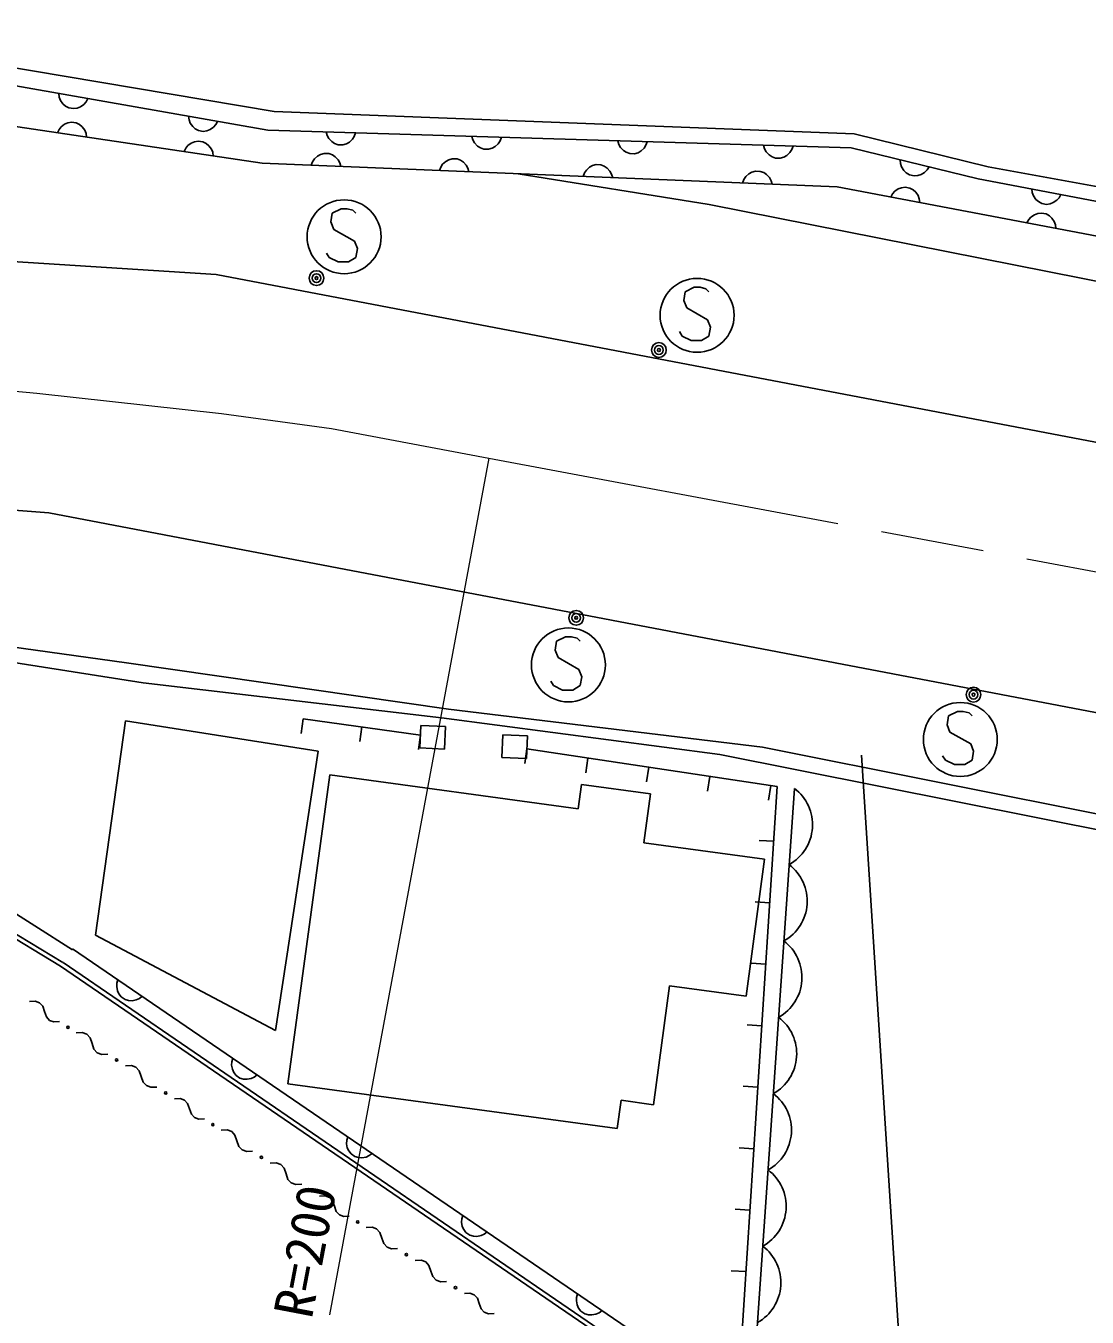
# Model space of a CAD drawing. Units: millimetres, scale not verified. Extents: x 40000 to 680000, y 20000 to 380000.
# Drawn here: x 406772 to 442648, y 272293 to 315957 of the extents above; entities that cross this region are included whole.
import ezdxf
from ezdxf.enums import TextEntityAlignment as Align

# ---------------------------------------------------------------- set-up
doc = ezdxf.new("R2010")
doc.units = ezdxf.units.MM
doc.header["$LTSCALE"] = 1000
doc.linetypes.add('CHAIN', pattern=[18.5, 12, -1.5, 3.5, -1.5])
for name, color, linetype, lineweight in [('M-BGD', 7, 'Continuous', 25), ('M-BGD-EXST', 7, 'Continuous', 25), ('M-BMK', 2, 'CHAIN', 13), ('M-STR-HTXT', 7, 'Continuous', 13), ('M-STR-STRC', 7, 'Continuous', 25)]:
    doc.layers.add(name, color=color, linetype=linetype, lineweight=lineweight)
doc.styles.add('ＭＳ ゴシック', font='')
doc.styles.get('ＭＳ ゴシック').set_extended_font_data('MS Gothic')

msp = doc.modelspace()

# ---------------------------------------------------------------- linework, layer by layer
at = {"layer": 'M-BGD'}
for p, q in [((397937, 315957), (415166, 313065)), ((397415, 315507), (414956, 312429)), ((407885, 313669), (407904, 313544)), ((407904, 313544), (407946, 313435)), ((407946, 313435), (408027, 313320)), ((408027, 313320), (408115, 313243)), ((408115, 313243), (408227, 313183)), ((408227, 313183), (408384, 313156)), ((408384, 313156), (408509, 313174)), ((408509, 313174), (408618, 313216)), ((408618, 313216), (408734, 313297)), ((408734, 313297), (408810, 313385)), ((408810, 313385), (408870, 313497)), ((408192, 312674), (408084, 312629)), ((408317, 312696), (408192, 312674)), ((408475, 312672), (408317, 312696)), ((408588, 312615), (408475, 312672)), ((412271, 312900), (412289, 312775)), ((412289, 312775), (412331, 312666)), ((412331, 312666), (412412, 312550)), ((413195, 312616), (413255, 312727)), ((415166, 313065), (434768, 312300)), ((406193, 312588), (414757, 311309)), ((407897, 312455), (407839, 312342)), ((407971, 312545), (407897, 312455)), ((408084, 312629), (407971, 312545)), ((408678, 312541), (408588, 312615)), ((408762, 312427), (408678, 312541)), ((408807, 312319), (408762, 312427)), ((408828, 312195), (408807, 312319)), ((412412, 312550), (412500, 312474)), ((412500, 312474), (412612, 312414)), ((412612, 312414), (412769, 312386)), ((412769, 312386), (412894, 312405)), ((412894, 312405), (413003, 312446)), ((413003, 312446), (413119, 312528)), ((413119, 312528), (413195, 312616)), ((414956, 312429), (434673, 311829)), ((416921, 312369), (416957, 312248)), ((416957, 312248), (417014, 312146)), ((417813, 312122), (417876, 312220)), ((417876, 312220), (417920, 312338)), ((421850, 312219), (421886, 312098)), ((434768, 312300), (439301, 311187)), ((412179, 311816), (412121, 311703)), ((412253, 311906), (412179, 311816)), ((412366, 311990), (412253, 311906)), ((412474, 312034), (412366, 311990)), ((412599, 312056), (412474, 312034)), ((412757, 312032), (412599, 312056)), ((412870, 311975), (412757, 312032)), ((412960, 311901), (412870, 311975)), ((413044, 311787), (412960, 311901)), ((413089, 311680), (413044, 311787)), ((417014, 312146), (417111, 312043)), ((417111, 312043), (417209, 311980)), ((417209, 311980), (417328, 311936)), ((417328, 311936), (417487, 311931)), ((417487, 311931), (417609, 311968)), ((417609, 311968), (417710, 312025)), ((417710, 312025), (417813, 312122)), ((421886, 312098), (421943, 311996)), ((421943, 311996), (422040, 311893)), ((422040, 311893), (422138, 311830)), ((422138, 311830), (422257, 311786)), ((422257, 311786), (422417, 311781)), ((422417, 311781), (422538, 311818)), ((422538, 311818), (422640, 311875)), ((422640, 311875), (422743, 311972)), ((422743, 311972), (422806, 312070)), ((422806, 312070), (422850, 312188)), ((426779, 312069), (426816, 311948)), ((426816, 311948), (426873, 311846)), ((426873, 311846), (426970, 311743)), ((427569, 311725), (427672, 311822)), ((427672, 311822), (427735, 311920)), ((427735, 311920), (427779, 312039)), ((431709, 311919), (431745, 311798)), ((431745, 311798), (431802, 311696)), ((432602, 311672), (432665, 311770)), ((432665, 311770), (432708, 311889)), ((434673, 311829), (438959, 310789)), ((413110, 311555), (413089, 311680)), ((416467, 311359), (416422, 311241)), ((416531, 311456), (416467, 311359)), ((416635, 311552), (416531, 311456)), ((416737, 311608), (416635, 311552)), ((416859, 311643), (416737, 311608)), ((417019, 311636), (416859, 311643)), ((417137, 311591), (417019, 311636)), ((417234, 311527), (417137, 311591)), ((417330, 311423), (417234, 311527)), ((417386, 311321), (417330, 311423)), ((420964, 311374), (420860, 311278)), ((421066, 311430), (420964, 311374)), ((421187, 311465), (421066, 311430)), ((421347, 311458), (421187, 311465)), ((421466, 311413), (421347, 311458)), ((421563, 311349), (421466, 311413)), ((421659, 311245), (421563, 311349)), ((426970, 311743), (427068, 311680)), ((427068, 311680), (427187, 311636)), ((427187, 311636), (427346, 311631)), ((427346, 311631), (427468, 311668)), ((427468, 311668), (427569, 311725)), ((431802, 311696), (431899, 311593)), ((431899, 311593), (431997, 311530)), ((431997, 311530), (432116, 311486)), ((432116, 311486), (432276, 311482)), ((432276, 311482), (432397, 311518)), ((432397, 311518), (432499, 311575)), ((432499, 311575), (432602, 311672)), ((436331, 311427), (436341, 311301)), ((414757, 311309), (434195, 310509)), ((417421, 311199), (417386, 311321)), ((420795, 311181), (420751, 311062)), ((420860, 311278), (420795, 311181)), ((421715, 311143), (421659, 311245)), ((421750, 311021), (421715, 311143)), ((423415, 310953), (429876, 309910)), ((425655, 310981), (425610, 310863)), ((425719, 311078), (425655, 310981)), ((425823, 311174), (425719, 311078)), ((425925, 311230), (425823, 311174)), ((426047, 311265), (425925, 311230)), ((426207, 311258), (426047, 311265)), ((426325, 311213), (426207, 311258)), ((426423, 311149), (426325, 311213)), ((426518, 311045), (426423, 311149)), ((426574, 310943), (426518, 311045)), ((426609, 310821), (426574, 310943)), ((431213, 310952), (431109, 310857)), ((431316, 311008), (431213, 310952)), ((431437, 311043), (431316, 311008)), ((431597, 311037), (431437, 311043)), ((431715, 310992), (431597, 311037)), ((431813, 310928), (431715, 310992)), ((431909, 310824), (431813, 310928)), ((436341, 311301), (436376, 311190)), ((436376, 311190), (436450, 311069)), ((436450, 311069), (436533, 310987)), ((436533, 310987), (436640, 310920)), ((436640, 310920), (436795, 310882)), ((436795, 310882), (436921, 310893)), ((436921, 310893), (437033, 310927)), ((437033, 310927), (437153, 311001)), ((437153, 311001), (437235, 311084)), ((437235, 311084), (437302, 311191)), ((439301, 311187), (457548, 307863)), ((431045, 310759), (431000, 310641)), ((431109, 310857), (431045, 310759)), ((431964, 310721), (431909, 310824)), ((431999, 310600), (431964, 310721)), ((434195, 310509), (457216, 306147)), ((436371, 310484), (436262, 310443)), ((436497, 310501), (436371, 310484)), ((436654, 310471), (436497, 310501)), ((436764, 310409), (436654, 310471)), ((438959, 310789), (457432, 307263)), ((436067, 310277), (436006, 310166)), ((436145, 310364), (436067, 310277)), ((436262, 310443), (436145, 310364)), ((436851, 310332), (436764, 310409)), ((436931, 310215), (436851, 310332)), ((436971, 310105), (436931, 310215)), ((436988, 309980), (436971, 310105)), ((440777, 310442), (440794, 310317)), ((440794, 310317), (440834, 310207)), ((440834, 310207), (440914, 310090)), ((440914, 310090), (441001, 310013)), ((441503, 309978), (441620, 310057)), ((441620, 310057), (441698, 310144)), ((441698, 310144), (441760, 310255)), ((429876, 309910), (456911, 304568)), ((440976, 309611), (440866, 309571)), ((441101, 309628), (440976, 309611)), ((441001, 310013), (441111, 309951)), ((441258, 309598), (441101, 309628)), ((441111, 309951), (441268, 309921)), ((441369, 309537), (441258, 309598)), ((441268, 309921), (441394, 309938)), ((441394, 309938), (441503, 309978)), ((440672, 309404), (440610, 309294)), ((440749, 309491), (440672, 309404)), ((440866, 309571), (440749, 309491)), ((441456, 309459), (441369, 309537)), ((441535, 309342), (441456, 309459)), ((441576, 309233), (441535, 309342)), ((441593, 309108), (441576, 309233)), ((401129, 295667), (410172, 294422)), ((400462, 295361), (410737, 293742)), ((410172, 294422), (421062, 292849)), ((410737, 293742), (420826, 292559)), ((420826, 292559), (430231, 291313)), ((421062, 292849), (431677, 291572)), ((409129, 285204), (410144, 292454)), ((410144, 292454), (416650, 291436)), ((416142, 292523), (416074, 292028)), ((420108, 291977), (416142, 292523)), ((418125, 292250), (418057, 291755)), ((420121, 292303), (420089, 291539)), ((420953, 292269), (420121, 292303)), ((420921, 291504), (420953, 292269)), ((420108, 291977), (420040, 291482)), ((422897, 291981), (422865, 291217)), ((423729, 291946), (422897, 291981)), ((423697, 291182), (423729, 291946)), ((416650, 291436), (415217, 281981)), ((420089, 291539), (420921, 291504)), ((423711, 291508), (423636, 291014)), ((432174, 290235), (423711, 291508)), ((430231, 291313), (464661, 284463)), ((431677, 291572), (452772, 287345)), ((422865, 291217), (423697, 291182)), ((425771, 291198), (425696, 290704)), ((427830, 290888), (427756, 290394)), ((415627, 280188), (417048, 290626)), ((417048, 290626), (425441, 289484)), ((429890, 290579), (429816, 290084)), ((425441, 289484), (425553, 290306)), ((425553, 290306), (427882, 289989)), ((427882, 289989), (427657, 288336)), ((430848, 269675), (432174, 290235)), ((432751, 290173), (431328, 269533)), ((431950, 290269), (431875, 289774)), ((400453, 288689), (407947, 284162)), ((400525, 288821), (408024, 284290)), ((427657, 288336), (431746, 287779)), ((432055, 288383), (431556, 288415)), ((403204, 287968), (408355, 284719)), ((431746, 287779), (431116, 283149)), ((431921, 286304), (431422, 286336)), ((415217, 281981), (409129, 285204)), ((408355, 284753), (427780, 271475)), ((408031, 284286), (427582, 270910)), ((431787, 284226), (431288, 284258)), ((407947, 284162), (427498, 270787)), ((409850, 283586), (409843, 283469)), ((409843, 283469), (409869, 283330)), ((409884, 283707), (409850, 283586)), ((428535, 283500), (427987, 279478)), ((431116, 283149), (428535, 283500)), ((406902, 282964), (407092, 282973)), ((407092, 282973), (407239, 282920)), ((409869, 283330), (409918, 283224)), ((409918, 283224), (409994, 283124)), ((409994, 283124), (410126, 283033)), ((410126, 283033), (410248, 282999)), ((410248, 282999), (410364, 282992)), ((410364, 282992), (410503, 283018)), ((410503, 283018), (410609, 283067)), ((410609, 283067), (410710, 283143)), ((407239, 282920), (407344, 282804)), ((407344, 282804), (407407, 282625)), ((407407, 282625), (407469, 282445)), ((407469, 282445), (407574, 282329)), ((407574, 282329), (407722, 282276)), ((407722, 282276), (407911, 282286)), ((431653, 282147), (431154, 282179)), ((408479, 281904), (408679, 281915)), ((408679, 281915), (408834, 281859)), ((408834, 281859), (408945, 281736)), ((408945, 281736), (409010, 281547)), ((409010, 281547), (409076, 281358)), ((409076, 281358), (409187, 281236)), ((409187, 281236), (409342, 281180)), ((409342, 281180), (409542, 281190)), ((410139, 280789), (410339, 280799)), ((410339, 280799), (410494, 280743)), ((413735, 280930), (413728, 280814)), ((413728, 280814), (413754, 280675)), ((413769, 281052), (413735, 280930)), ((410494, 280743), (410605, 280621)), ((410605, 280621), (410671, 280432)), ((410671, 280432), (410737, 280243)), ((413754, 280675), (413803, 280569)), ((413803, 280569), (413879, 280468)), ((413879, 280468), (414011, 280378)), ((414011, 280378), (414133, 280343)), ((414133, 280343), (414249, 280336)), ((414249, 280336), (414388, 280362)), ((414388, 280362), (414494, 280411)), ((414494, 280411), (414595, 280487)), ((410737, 280243), (410847, 280121)), ((410847, 280121), (411002, 280065)), ((411002, 280065), (411202, 280075)), ((426765, 278671), (415627, 280188)), ((431518, 280068), (431019, 280101)), ((411800, 279674), (411989, 279684)), ((411989, 279684), (412137, 279630)), ((412137, 279630), (412242, 279514)), ((412242, 279514), (412304, 279335)), ((426895, 279626), (426765, 278671)), ((427987, 279478), (426895, 279626)), ((412304, 279335), (412367, 279155)), ((412367, 279155), (412472, 279039)), ((412472, 279039), (412619, 278986)), ((412619, 278986), (412809, 278996)), ((413377, 278614), (413577, 278625)), ((413577, 278625), (413732, 278569)), ((413732, 278569), (413842, 278446)), ((413842, 278446), (413908, 278257)), ((413908, 278257), (413974, 278069)), ((417620, 278275), (417613, 278158)), ((417613, 278158), (417639, 278019)), ((417654, 278396), (417620, 278275)), ((413974, 278069), (414084, 277946)), ((414084, 277946), (414240, 277890)), ((414240, 277890), (414439, 277901)), ((417639, 278019), (417688, 277913)), ((417688, 277913), (417764, 277812)), ((417764, 277812), (417896, 277722)), ((417896, 277722), (418018, 277687)), ((418134, 277681), (418273, 277707)), ((418273, 277707), (418379, 277755)), ((418379, 277755), (418480, 277832)), ((431384, 277990), (430885, 278022)), ((415037, 277499), (415237, 277510)), ((415237, 277510), (415392, 277453)), ((415392, 277453), (415502, 277331)), ((415502, 277331), (415568, 277142)), ((418018, 277687), (418134, 277681)), ((415568, 277142), (415634, 276953)), ((415634, 276953), (415745, 276831)), ((415745, 276831), (415900, 276775)), ((415900, 276775), (416100, 276785)), ((416697, 276384), (416887, 276394)), ((416887, 276394), (417034, 276341)), ((417034, 276341), (417139, 276224)), ((417139, 276224), (417202, 276045)), ((417202, 276045), (417265, 275866)), ((417265, 275866), (417370, 275749)), ((417370, 275749), (417517, 275696)), ((417517, 275696), (417707, 275706)), ((421505, 275619), (421498, 275503)), ((421539, 275741), (421505, 275619)), ((431250, 275911), (430751, 275943)), ((418274, 275324), (418474, 275335)), ((418474, 275335), (418629, 275279)), ((418629, 275279), (418740, 275156)), ((418740, 275156), (418806, 274968)), ((421498, 275503), (421524, 275364)), ((421524, 275364), (421573, 275258)), ((421573, 275258), (421649, 275157)), ((421649, 275157), (421781, 275067)), ((422158, 275051), (422264, 275100)), ((422264, 275100), (422365, 275176)), ((418806, 274968), (418872, 274779)), ((418872, 274779), (418982, 274656)), ((418982, 274656), (419137, 274600)), ((421781, 275067), (421903, 275032)), ((421903, 275032), (422019, 275025)), ((422019, 275025), (422158, 275051)), ((419137, 274600), (419337, 274611)), ((419935, 274209), (420134, 274220)), ((420134, 274220), (420290, 274164)), ((420290, 274164), (420400, 274041)), ((420400, 274041), (420466, 273852)), ((420466, 273852), (420532, 273664)), ((431116, 273833), (430617, 273865)), ((420532, 273664), (420642, 273541)), ((420642, 273541), (420797, 273485)), ((420797, 273485), (420997, 273496)), ((421595, 273094), (421785, 273104)), ((421785, 273104), (421932, 273051)), ((421932, 273051), (422037, 272934)), ((422037, 272934), (422100, 272755)), ((425390, 272963), (425383, 272847)), ((425424, 273085), (425390, 272963)), ((422100, 272755), (422162, 272576)), ((422162, 272576), (422267, 272459)), ((425383, 272847), (425409, 272708)), ((425409, 272708), (425458, 272602)), ((425458, 272602), (425534, 272501)), ((425534, 272501), (425666, 272411)), ((426149, 272444), (426250, 272521)), ((422267, 272459), (422415, 272406)), ((422415, 272406), (422604, 272416)), ((425666, 272411), (425788, 272376)), ((425788, 272376), (425904, 272369)), ((425904, 272369), (426043, 272395)), ((426043, 272395), (426149, 272444))]:
    msp.add_line(p, q, dxfattribs=at)
for centre, radius in [((408195, 282095), 38), ((409841, 280990), 40), ((411501, 279874), 40), ((413093, 278805), 38), ((414738, 277700), 40), ((416398, 276585), 40), ((417991, 275515), 38), ((419636, 274410), 40), ((421296, 273295), 40)]:
    msp.add_circle(centre, radius, dxfattribs=at)
for centre in [(431820, 288941), (431642, 286361), (431464, 283781), (431286, 281201), (431108, 278621), (430930, 276041), (430752, 273461)]:
    msp.add_arc(centre, 1544, 299.1955, 52.9141, dxfattribs=at)
at = {"layer": 'M-BGD-EXST'}
for p, q in [((417131, 309624), (417081, 309324)), ((417431, 309774), (417131, 309624)), ((417631, 309774), (417431, 309774)), ((417831, 309724), (417631, 309774)), ((417931, 309624), (417831, 309724)), ((417081, 309324), (417181, 309074)), ((417181, 309074), (417881, 308674)), ((417031, 308124), (416931, 308274)), ((417881, 308674), (417981, 308424)), ((417981, 308424), (417931, 308124)), ((417331, 307974), (417031, 308124)), ((417681, 307974), (417331, 307974)), ((417931, 308124), (417681, 307974)), ((429063, 306968), (429013, 306668)), ((429363, 307118), (429063, 306968)), ((429563, 307118), (429363, 307118)), ((429763, 307068), (429563, 307118)), ((429863, 306968), (429763, 307068)), ((429013, 306668), (429113, 306418)), ((429113, 306418), (429813, 306018)), ((429813, 306018), (429913, 305768)), ((429913, 305768), (429863, 305468)), ((428963, 305468), (428863, 305618)), ((429263, 305318), (428963, 305468)), ((429613, 305318), (429263, 305318)), ((429863, 305468), (429613, 305318)), ((425013, 295297), (424713, 295147)), ((425213, 295297), (425013, 295297)), ((425413, 295247), (425213, 295297)), ((425513, 295147), (425413, 295247)), ((424713, 295147), (424663, 294847)), ((424663, 294847), (424763, 294597)), ((424763, 294597), (425463, 294197)), ((425463, 294197), (425563, 293947)), ((425563, 293947), (425513, 293647)), ((424613, 293647), (424513, 293797)), ((424913, 293497), (424613, 293647)), ((425263, 293497), (424913, 293497)), ((425513, 293647), (425263, 293497)), ((437960, 292626), (437910, 292326)), ((438260, 292776), (437960, 292626)), ((438460, 292776), (438260, 292776)), ((438660, 292726), (438460, 292776)), ((438760, 292626), (438660, 292726)), ((437910, 292326), (438010, 292076)), ((438010, 292076), (438710, 291676)), ((437860, 291126), (437760, 291276)), ((438710, 291676), (438810, 291426)), ((438810, 291426), (438760, 291126)), ((438160, 290976), (437860, 291126)), ((438510, 290976), (438160, 290976)), ((438760, 291126), (438510, 290976))]:
    msp.add_line(p, q, dxfattribs=at)
for centre, radius in [((417531, 308824), 1250), ((416598, 307426), 250), ((416598, 307426), 150), ((416598, 307426), 50), ((429463, 306168), 1250), ((428171, 304995), 250), ((428171, 304995), 150), ((428171, 304995), 50), ((425375, 295939), 250), ((425375, 295939), 150), ((425375, 295939), 50), ((425113, 294347), 1250), ((438805, 293342), 250), ((438805, 293342), 150), ((438360, 291826), 1250), ((438805, 293342), 50)]:
    msp.add_circle(centre, radius, dxfattribs=at)
at = {"layer": 'M-BMK'}
for p, q in [((401063, 304112), (407146, 303538)), ((407146, 303538), (413384, 302851)), ((413384, 302851), (417102, 302346)), ((417102, 302346), (422427, 301336)), ((422427, 301336), (465829, 293222))]:
    msp.add_line(p, q, dxfattribs=at)
at = {"layer": 'M-STR-HTXT'}
msp.add_line((422427, 301336), (417035, 272367), dxfattribs=at)
at = {"layer": 'M-STR-STRC'}
for p, q in [((386436, 309255), (413207, 307547)), ((413207, 307547), (564042, 278795)), ((398971, 300176), (407551, 299488)), ((407551, 299488), (562312, 269970)), ((435024, 291295), (436740, 264448))]:
    msp.add_line(p, q, dxfattribs=at)

# ---------------------------------------------------------------- texts
at = {"layer": 'M-STR-HTXT', "style": 'ＭＳ ゴシック'}
msp.add_text('R=200', height=1320, rotation=79.2, dxfattribs=at).set_placement((416824, 272125), align=Align.BOTTOM_LEFT)

doc.saveas('drawing.dxf')
